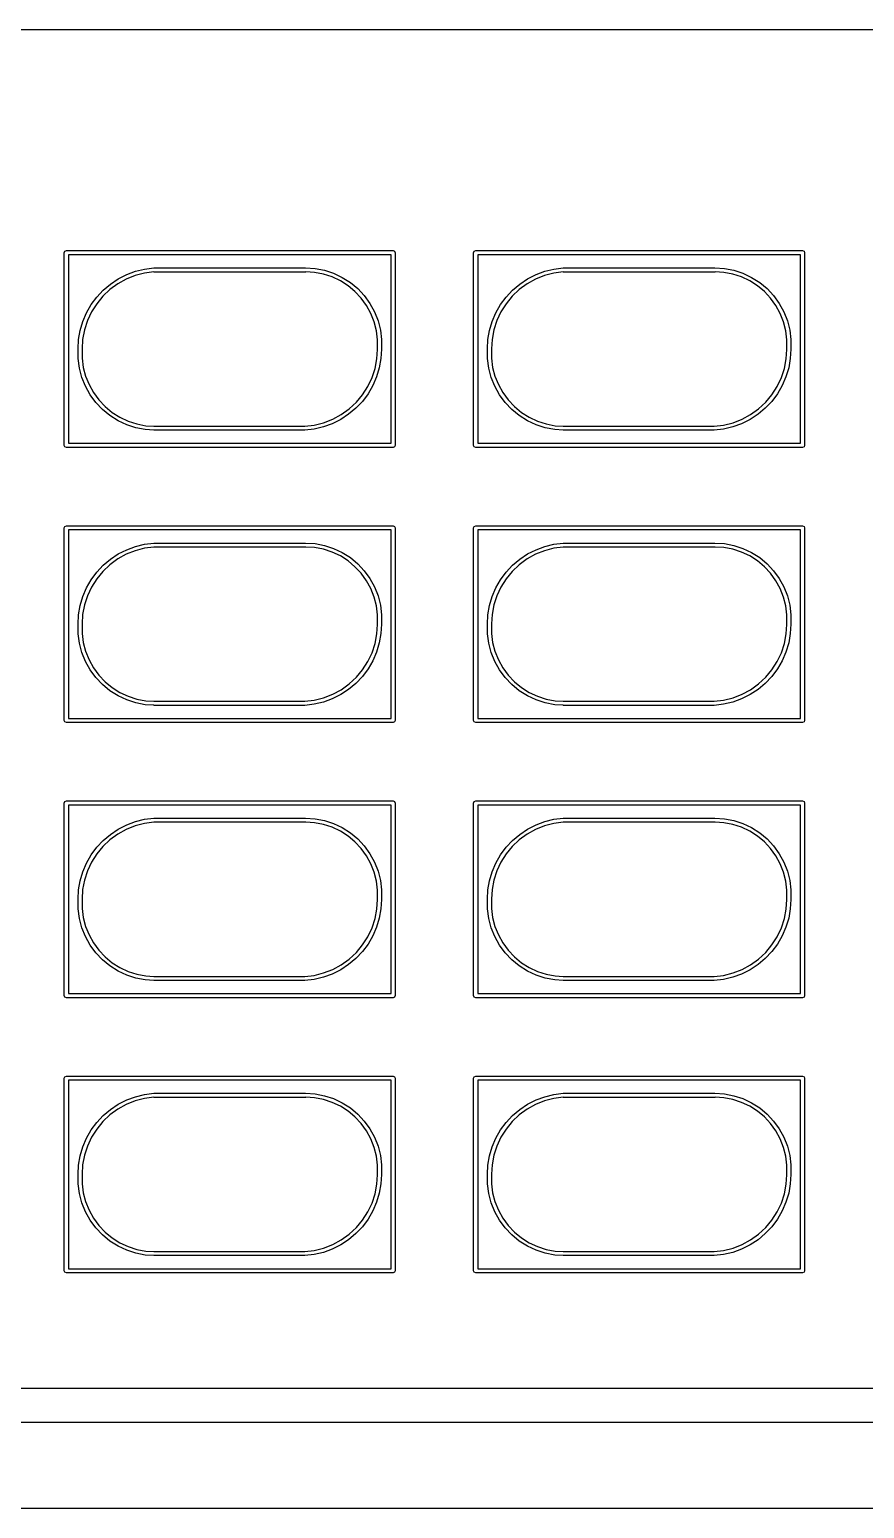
# Model space of a CAD drawing. Header units: millimetres. Extents: x 19 to 252, y 54 to 139.
# Drawn here: x 147.78 to 172.04, y 53.78 to 96.78 of the extents above; entities that cross this region are included whole.
import ezdxf

# ---------------------------------------------------------------- set-up
doc = ezdxf.new("R2010")
doc.units = ezdxf.units.MM
doc.header["$LTSCALE"] = 25.4
doc.layers.add('BLACK', color=7, linetype='Continuous')

msp = doc.modelspace()

# ---------------------------------------------------------------- linework, layer by layer
for p, q in [((103.745, 96.781), (199.745, 96.781)), ((71.745, 57.281), (199.745, 57.281)), ((201.245, 56.281), (70.245, 56.281)), ((238.238, 53.781), (33.243, 53.781))]:
    msp.add_line(p, q)
at = {"layer": 'BLACK', "linetype": 'Continuous'}
for p, q in [((148.784, 90.292), (148.802, 90.335)), ((148.802, 90.335), (148.844, 90.353)), ((148.844, 90.353), (158.345, 90.353)), ((158.345, 90.353), (158.388, 90.335)), ((158.388, 90.335), (158.405, 90.292)), ((160.684, 90.292), (160.702, 90.335)), ((160.702, 90.335), (160.744, 90.353)), ((160.744, 90.353), (170.245, 90.353)), ((170.245, 90.353), (170.288, 90.335)), ((170.288, 90.335), (170.305, 90.292)), ((148.784, 84.692), (148.784, 90.292)), ((148.904, 90.233), (148.904, 84.752)), ((158.285, 90.233), (148.904, 90.233)), ((158.285, 84.752), (158.285, 90.233)), ((158.405, 90.292), (158.405, 84.692)), ((160.684, 84.692), (160.684, 90.292)), ((160.804, 90.233), (160.804, 84.752)), ((170.185, 90.233), (160.804, 90.233)), ((170.185, 84.752), (170.185, 90.233)), ((170.305, 90.292), (170.305, 84.692)), ((150.127, 89.381), (150.354, 89.533)), ((150.585, 89.524), (150.339, 89.388)), ((150.354, 89.533), (150.598, 89.657)), ((150.847, 89.629), (150.585, 89.524)), ((150.598, 89.657), (150.854, 89.753)), ((151.119, 89.7), (150.847, 89.629)), ((150.854, 89.753), (151.12, 89.818)), ((151.388, 89.735), (151.119, 89.7)), ((151.12, 89.818), (151.391, 89.852)), ((151.395, 89.732), (151.388, 89.735)), ((151.391, 89.852), (151.391, 89.852)), ((151.391, 89.852), (151.393, 89.851)), ((151.393, 89.851), (151.395, 89.852)), ((151.395, 89.852), (155.795, 89.852)), ((155.795, 89.732), (151.395, 89.732)), ((155.795, 89.852), (156.073, 89.834)), ((155.804, 89.736), (155.795, 89.732)), ((156.059, 89.72), (155.804, 89.736)), ((156.318, 89.67), (156.059, 89.72)), ((156.073, 89.834), (156.347, 89.782)), ((156.57, 89.588), (156.318, 89.67)), ((156.347, 89.782), (156.613, 89.696)), ((156.809, 89.475), (156.57, 89.588)), ((156.613, 89.696), (156.865, 89.577)), ((157.032, 89.333), (156.809, 89.475)), ((156.865, 89.577), (157.1, 89.427)), ((162.027, 89.381), (162.254, 89.533)), ((162.485, 89.524), (162.239, 89.388)), ((162.254, 89.533), (162.498, 89.657)), ((162.747, 89.629), (162.485, 89.524)), ((162.498, 89.657), (162.754, 89.753)), ((163.019, 89.7), (162.747, 89.629)), ((162.754, 89.753), (163.02, 89.818)), ((163.288, 89.735), (163.019, 89.7)), ((163.02, 89.818), (163.291, 89.852)), ((163.295, 89.732), (163.288, 89.735)), ((163.291, 89.852), (163.291, 89.852)), ((163.291, 89.852), (163.293, 89.851)), ((163.293, 89.851), (163.295, 89.852)), ((163.295, 89.852), (167.695, 89.852)), ((167.695, 89.732), (163.295, 89.732)), ((167.695, 89.852), (167.973, 89.834)), ((167.704, 89.736), (167.695, 89.732)), ((167.959, 89.72), (167.704, 89.736)), ((168.218, 89.67), (167.959, 89.72)), ((167.973, 89.834), (168.247, 89.782)), ((168.47, 89.588), (168.218, 89.67)), ((168.247, 89.782), (168.513, 89.696)), ((168.709, 89.475), (168.47, 89.588)), ((168.513, 89.696), (168.765, 89.577)), ((168.932, 89.333), (168.709, 89.475)), ((168.765, 89.577), (169, 89.427)), ((149.906, 89.028), (149.727, 88.811)), ((149.732, 89.005), (149.918, 89.205)), ((150.111, 89.222), (149.906, 89.028)), ((149.918, 89.205), (150.127, 89.381)), ((150.339, 89.388), (150.111, 89.222)), ((157.235, 89.164), (157.032, 89.333)), ((157.1, 89.427), (157.315, 89.249)), ((157.416, 88.971), (157.235, 89.164)), ((157.315, 89.249), (157.505, 89.045)), ((157.505, 89.045), (157.669, 88.819)), ((161.806, 89.028), (161.627, 88.811)), ((161.632, 89.005), (161.818, 89.205)), ((162.011, 89.222), (161.806, 89.028)), ((161.818, 89.205), (162.027, 89.381)), ((162.239, 89.388), (162.011, 89.222)), ((169.135, 89.164), (168.932, 89.333)), ((169, 89.427), (169.215, 89.249)), ((169.316, 88.971), (169.135, 89.164)), ((169.215, 89.249), (169.405, 89.045)), ((169.405, 89.045), (169.569, 88.819)), ((149.433, 88.548), (149.569, 88.785)), ((149.569, 88.785), (149.732, 89.005)), ((149.727, 88.811), (149.577, 88.573)), ((157.571, 88.757), (157.416, 88.971)), ((157.697, 88.525), (157.571, 88.757)), ((157.669, 88.819), (157.802, 88.574)), ((161.333, 88.548), (161.469, 88.785)), ((161.469, 88.785), (161.632, 89.005)), ((161.627, 88.811), (161.477, 88.573)), ((169.471, 88.757), (169.316, 88.971)), ((169.597, 88.525), (169.471, 88.757)), ((169.569, 88.819), (169.702, 88.574)), ((149.248, 88.034), (149.325, 88.296)), ((149.325, 88.296), (149.433, 88.548)), ((149.457, 88.318), (149.37, 88.05)), ((149.577, 88.573), (149.457, 88.318)), ((157.794, 88.279), (157.697, 88.525)), ((157.859, 88.022), (157.794, 88.279)), ((157.802, 88.574), (157.904, 88.314)), ((157.904, 88.314), (157.973, 88.044)), ((161.148, 88.034), (161.225, 88.296)), ((161.225, 88.296), (161.333, 88.548)), ((161.357, 88.318), (161.27, 88.05)), ((161.477, 88.573), (161.357, 88.318)), ((169.694, 88.279), (169.597, 88.525)), ((169.759, 88.022), (169.694, 88.279)), ((169.702, 88.574), (169.804, 88.314)), ((169.804, 88.314), (169.873, 88.044)), ((149.185, 87.496), (149.2, 87.765)), ((149.2, 87.765), (149.248, 88.034)), ((149.318, 87.773), (149.301, 87.501)), ((149.37, 88.05), (149.318, 87.773)), ((157.891, 87.76), (157.859, 88.022)), ((157.89, 87.505), (157.891, 87.76)), ((157.973, 88.044), (158.007, 87.767)), ((158.007, 87.767), (158.005, 87.492)), ((161.085, 87.496), (161.1, 87.765)), ((161.1, 87.765), (161.148, 88.034)), ((161.218, 87.773), (161.201, 87.501)), ((161.27, 88.05), (161.218, 87.773)), ((169.791, 87.76), (169.759, 88.022)), ((169.79, 87.505), (169.791, 87.76)), ((169.873, 88.044), (169.907, 87.767)), ((169.907, 87.767), (169.905, 87.492)), ((149.184, 87.492), (149.185, 87.494)), ((149.185, 87.492), (149.184, 87.492)), ((149.185, 87.495), (149.185, 87.496)), ((149.185, 87.494), (149.185, 87.495)), ((149.185, 87.495), (149.185, 87.495)), ((149.186, 87.215), (149.185, 87.492)), ((149.304, 87.489), (149.3, 87.48)), ((149.3, 87.48), (149.302, 87.223)), ((149.301, 87.501), (149.304, 87.492)), ((149.304, 87.492), (149.304, 87.49)), ((149.304, 87.49), (149.304, 87.489)), ((157.872, 87.209), (157.889, 87.483)), ((157.885, 87.492), (157.886, 87.494)), ((157.889, 87.483), (157.885, 87.492)), ((157.886, 87.496), (157.89, 87.505)), ((157.886, 87.494), (157.886, 87.496)), ((158.005, 87.488), (157.989, 87.217)), ((158.005, 87.492), (158.005, 87.492)), ((158.005, 87.492), (158.005, 87.491)), ((158.005, 87.491), (158.005, 87.488)), ((158.005, 87.488), (158.005, 87.488)), ((158.005, 87.488), (158.005, 87.488)), ((161.084, 87.492), (161.085, 87.494)), ((161.085, 87.492), (161.084, 87.492)), ((161.085, 87.495), (161.085, 87.496)), ((161.085, 87.494), (161.085, 87.495)), ((161.085, 87.495), (161.085, 87.495)), ((161.086, 87.215), (161.085, 87.492)), ((161.204, 87.489), (161.2, 87.48)), ((161.2, 87.48), (161.202, 87.223)), ((161.201, 87.501), (161.204, 87.492)), ((161.204, 87.492), (161.204, 87.49)), ((161.204, 87.49), (161.204, 87.489)), ((169.772, 87.209), (169.789, 87.483)), ((169.785, 87.492), (169.786, 87.494)), ((169.789, 87.483), (169.785, 87.492)), ((169.786, 87.496), (169.79, 87.505)), ((169.786, 87.494), (169.786, 87.496)), ((169.905, 87.488), (169.889, 87.217)), ((169.905, 87.492), (169.905, 87.492)), ((169.905, 87.492), (169.905, 87.491)), ((169.905, 87.491), (169.905, 87.488)), ((169.905, 87.488), (169.905, 87.488)), ((169.905, 87.488), (169.905, 87.488)), ((149.223, 86.938), (149.186, 87.215)), ((149.294, 86.667), (149.223, 86.938)), ((149.302, 87.223), (149.337, 86.96)), ((149.337, 86.96), (149.404, 86.704)), ((157.731, 86.661), (157.819, 86.93)), ((157.819, 86.93), (157.872, 87.209)), ((157.942, 86.946), (157.863, 86.682)), ((157.989, 87.217), (157.942, 86.946)), ((161.123, 86.938), (161.086, 87.215)), ((161.194, 86.667), (161.123, 86.938)), ((161.202, 87.223), (161.237, 86.96)), ((161.237, 86.96), (161.304, 86.704)), ((169.631, 86.661), (169.719, 86.93)), ((169.719, 86.93), (169.772, 87.209)), ((169.842, 86.946), (169.763, 86.682)), ((169.889, 87.217), (169.842, 86.946)), ((149.399, 86.408), (149.294, 86.667)), ((149.404, 86.704), (149.503, 86.457)), ((149.503, 86.457), (149.632, 86.225)), ((157.609, 86.404), (157.731, 86.661)), ((157.753, 86.43), (157.615, 86.191)), ((157.863, 86.682), (157.753, 86.43)), ((161.299, 86.408), (161.194, 86.667)), ((161.304, 86.704), (161.403, 86.457)), ((161.403, 86.457), (161.532, 86.225)), ((169.509, 86.404), (169.631, 86.661)), ((169.653, 86.43), (169.515, 86.191)), ((169.763, 86.682), (169.653, 86.43)), ((149.535, 86.163), (149.399, 86.408)), ((149.7, 85.937), (149.535, 86.163)), ((149.632, 86.225), (149.789, 86.011)), ((149.789, 86.011), (149.972, 85.818)), ((157.275, 85.947), (157.457, 86.165)), ((157.615, 86.191), (157.451, 85.971)), ((157.457, 86.165), (157.609, 86.404)), ((161.435, 86.163), (161.299, 86.408)), ((161.6, 85.937), (161.435, 86.163)), ((161.532, 86.225), (161.689, 86.011)), ((161.689, 86.011), (161.872, 85.818)), ((169.175, 85.947), (169.357, 86.165)), ((169.515, 86.191), (169.351, 85.971)), ((169.357, 86.165), (169.509, 86.404)), ((149.893, 85.734), (149.7, 85.937)), ((150.109, 85.556), (149.893, 85.734)), ((149.972, 85.818), (150.177, 85.65)), ((150.177, 85.65), (150.401, 85.508)), ((156.588, 85.453), (156.837, 85.588)), ((157.051, 85.594), (156.82, 85.443)), ((156.837, 85.588), (157.068, 85.754)), ((157.262, 85.771), (157.051, 85.594)), ((157.068, 85.754), (157.275, 85.947)), ((157.451, 85.971), (157.262, 85.771)), ((161.793, 85.734), (161.6, 85.937)), ((162.009, 85.556), (161.793, 85.734)), ((161.872, 85.818), (162.077, 85.65)), ((162.077, 85.65), (162.301, 85.508)), ((168.488, 85.453), (168.737, 85.588)), ((168.951, 85.594), (168.72, 85.443)), ((168.737, 85.588), (168.968, 85.754)), ((169.162, 85.771), (168.951, 85.594)), ((168.968, 85.754), (169.175, 85.947)), ((169.351, 85.971), (169.162, 85.771)), ((150.346, 85.407), (150.109, 85.556)), ((150.599, 85.288), (150.346, 85.407)), ((150.401, 85.508), (150.642, 85.396)), ((150.865, 85.202), (150.599, 85.288)), ((150.642, 85.396), (150.894, 85.314)), ((151.14, 85.149), (150.865, 85.202)), ((150.894, 85.314), (151.155, 85.264)), ((151.391, 85.134), (151.14, 85.149)), ((151.155, 85.264), (151.389, 85.25)), ((151.389, 85.25), (151.395, 85.252)), ((151.395, 85.252), (155.77, 85.252)), ((155.77, 85.252), (155.778, 85.249)), ((156.047, 85.163), (155.774, 85.132)), ((155.778, 85.249), (156.049, 85.281)), ((156.315, 85.226), (156.047, 85.163)), ((156.049, 85.281), (156.324, 85.35)), ((156.574, 85.32), (156.315, 85.226)), ((156.324, 85.35), (156.588, 85.453)), ((156.82, 85.443), (156.574, 85.32)), ((162.246, 85.407), (162.009, 85.556)), ((162.499, 85.288), (162.246, 85.407)), ((162.301, 85.508), (162.542, 85.396)), ((162.765, 85.202), (162.499, 85.288)), ((162.542, 85.396), (162.794, 85.314)), ((163.04, 85.149), (162.765, 85.202)), ((162.794, 85.314), (163.055, 85.264)), ((163.291, 85.134), (163.04, 85.149)), ((163.055, 85.264), (163.289, 85.25)), ((163.289, 85.25), (163.295, 85.252)), ((163.295, 85.252), (167.67, 85.252)), ((167.67, 85.252), (167.678, 85.249)), ((167.947, 85.163), (167.674, 85.132)), ((167.678, 85.249), (167.949, 85.281)), ((168.215, 85.226), (167.947, 85.163)), ((167.949, 85.281), (168.224, 85.35)), ((168.474, 85.32), (168.215, 85.226)), ((168.224, 85.35), (168.488, 85.453)), ((168.72, 85.443), (168.474, 85.32)), ((148.904, 84.752), (158.285, 84.752)), ((151.395, 85.132), (151.391, 85.134)), ((155.77, 85.132), (151.395, 85.132)), ((155.772, 85.133), (155.77, 85.132)), ((155.774, 85.132), (155.772, 85.133)), ((155.774, 85.132), (155.774, 85.132)), ((160.804, 84.752), (170.185, 84.752)), ((163.295, 85.132), (163.291, 85.134)), ((167.67, 85.132), (163.295, 85.132)), ((167.672, 85.133), (167.67, 85.132)), ((167.674, 85.132), (167.672, 85.133)), ((167.674, 85.132), (167.674, 85.132)), ((148.802, 84.649), (148.784, 84.692)), ((148.844, 84.631), (148.802, 84.649)), ((158.345, 84.631), (148.844, 84.631)), ((158.388, 84.649), (158.345, 84.631)), ((158.405, 84.692), (158.388, 84.649)), ((160.702, 84.649), (160.684, 84.692)), ((160.744, 84.631), (160.702, 84.649)), ((170.245, 84.631), (160.744, 84.631)), ((170.288, 84.649), (170.245, 84.631)), ((170.305, 84.692), (170.288, 84.649)), ((148.784, 82.292), (148.802, 82.335)), ((148.784, 76.692), (148.784, 82.292)), ((148.802, 82.335), (148.844, 82.353)), ((148.844, 82.353), (158.345, 82.353)), ((148.904, 82.233), (148.904, 76.752)), ((158.285, 82.233), (148.904, 82.233)), ((158.285, 76.752), (158.285, 82.233)), ((158.345, 82.353), (158.388, 82.335)), ((158.388, 82.335), (158.405, 82.292)), ((158.405, 82.292), (158.405, 76.692)), ((160.684, 82.292), (160.702, 82.335)), ((160.684, 76.692), (160.684, 82.292)), ((160.702, 82.335), (160.744, 82.353)), ((160.744, 82.353), (170.245, 82.353)), ((160.804, 82.233), (160.804, 76.752)), ((170.185, 82.233), (160.804, 82.233)), ((170.185, 76.752), (170.185, 82.233)), ((170.245, 82.353), (170.288, 82.335)), ((170.288, 82.335), (170.305, 82.292)), ((170.305, 82.292), (170.305, 76.692)), ((150.598, 81.657), (150.854, 81.753)), ((151.119, 81.7), (150.847, 81.629)), ((150.854, 81.753), (151.12, 81.818)), ((151.388, 81.735), (151.119, 81.7)), ((151.12, 81.818), (151.391, 81.852)), ((151.395, 81.732), (151.388, 81.735)), ((151.391, 81.852), (151.391, 81.852)), ((151.391, 81.852), (151.393, 81.851)), ((151.393, 81.851), (151.395, 81.852)), ((151.395, 81.852), (155.795, 81.852)), ((155.795, 81.732), (151.395, 81.732)), ((155.795, 81.852), (156.073, 81.834)), ((155.804, 81.736), (155.795, 81.732)), ((156.059, 81.72), (155.804, 81.736)), ((156.318, 81.67), (156.059, 81.72)), ((156.073, 81.834), (156.347, 81.782)), ((156.347, 81.782), (156.613, 81.696)), ((162.498, 81.657), (162.754, 81.753)), ((163.019, 81.7), (162.747, 81.629)), ((162.754, 81.753), (163.02, 81.818)), ((163.288, 81.735), (163.019, 81.7)), ((163.02, 81.818), (163.291, 81.852)), ((163.295, 81.732), (163.288, 81.735)), ((163.291, 81.852), (163.291, 81.852)), ((163.291, 81.852), (163.293, 81.851)), ((163.293, 81.851), (163.295, 81.852)), ((163.295, 81.852), (167.695, 81.852)), ((167.695, 81.732), (163.295, 81.732)), ((167.695, 81.852), (167.973, 81.834)), ((167.704, 81.736), (167.695, 81.732)), ((167.959, 81.72), (167.704, 81.736)), ((168.218, 81.67), (167.959, 81.72)), ((167.973, 81.834), (168.247, 81.782)), ((168.247, 81.782), (168.513, 81.696)), ((149.918, 81.205), (150.127, 81.381)), ((150.339, 81.388), (150.111, 81.222)), ((150.127, 81.381), (150.354, 81.533)), ((150.585, 81.524), (150.339, 81.388)), ((150.354, 81.533), (150.598, 81.657)), ((150.847, 81.629), (150.585, 81.524)), ((156.57, 81.588), (156.318, 81.67)), ((156.809, 81.475), (156.57, 81.588)), ((156.613, 81.696), (156.865, 81.577)), ((157.032, 81.333), (156.809, 81.475)), ((156.865, 81.577), (157.1, 81.427)), ((157.235, 81.164), (157.032, 81.333)), ((157.1, 81.427), (157.315, 81.249)), ((161.818, 81.205), (162.027, 81.381)), ((162.239, 81.388), (162.011, 81.222)), ((162.027, 81.381), (162.254, 81.533)), ((162.485, 81.524), (162.239, 81.388)), ((162.254, 81.533), (162.498, 81.657)), ((162.747, 81.629), (162.485, 81.524)), ((168.47, 81.588), (168.218, 81.67)), ((168.709, 81.475), (168.47, 81.588)), ((168.513, 81.696), (168.765, 81.577)), ((168.932, 81.333), (168.709, 81.475)), ((168.765, 81.577), (169, 81.427)), ((169.135, 81.164), (168.932, 81.333)), ((169, 81.427), (169.215, 81.249)), ((149.569, 80.785), (149.732, 81.005)), ((149.906, 81.028), (149.727, 80.811)), ((149.732, 81.005), (149.918, 81.205)), ((150.111, 81.222), (149.906, 81.028)), ((157.416, 80.971), (157.235, 81.164)), ((157.315, 81.249), (157.505, 81.045)), ((157.571, 80.757), (157.416, 80.971)), ((157.505, 81.045), (157.669, 80.819)), ((161.469, 80.785), (161.632, 81.005)), ((161.806, 81.028), (161.627, 80.811)), ((161.632, 81.005), (161.818, 81.205)), ((162.011, 81.222), (161.806, 81.028)), ((169.316, 80.971), (169.135, 81.164)), ((169.215, 81.249), (169.405, 81.045)), ((169.471, 80.757), (169.316, 80.971)), ((169.405, 81.045), (169.569, 80.819)), ((149.325, 80.296), (149.433, 80.548)), ((149.433, 80.548), (149.569, 80.785)), ((149.577, 80.573), (149.457, 80.318)), ((149.727, 80.811), (149.577, 80.573)), ((157.697, 80.525), (157.571, 80.757)), ((157.669, 80.819), (157.802, 80.574)), ((157.794, 80.279), (157.697, 80.525)), ((157.802, 80.574), (157.904, 80.314)), ((161.225, 80.296), (161.333, 80.548)), ((161.333, 80.548), (161.469, 80.785)), ((161.477, 80.573), (161.357, 80.318)), ((161.627, 80.811), (161.477, 80.573)), ((169.597, 80.525), (169.471, 80.757)), ((169.569, 80.819), (169.702, 80.574)), ((169.694, 80.279), (169.597, 80.525)), ((169.702, 80.574), (169.804, 80.314)), ((149.2, 79.765), (149.248, 80.034)), ((149.248, 80.034), (149.325, 80.296)), ((149.37, 80.05), (149.318, 79.773)), ((149.457, 80.318), (149.37, 80.05)), ((157.859, 80.022), (157.794, 80.279)), ((157.891, 79.76), (157.859, 80.022)), ((157.904, 80.314), (157.973, 80.044)), ((157.973, 80.044), (158.007, 79.767)), ((161.1, 79.765), (161.148, 80.034)), ((161.148, 80.034), (161.225, 80.296)), ((161.27, 80.05), (161.218, 79.773)), ((161.357, 80.318), (161.27, 80.05)), ((169.759, 80.022), (169.694, 80.279)), ((169.791, 79.76), (169.759, 80.022)), ((169.804, 80.314), (169.873, 80.044)), ((169.873, 80.044), (169.907, 79.767)), ((149.185, 79.496), (149.2, 79.765)), ((149.318, 79.773), (149.301, 79.501)), ((157.89, 79.505), (157.891, 79.76)), ((158.007, 79.767), (158.005, 79.492)), ((161.085, 79.496), (161.1, 79.765)), ((161.218, 79.773), (161.201, 79.501)), ((169.79, 79.505), (169.791, 79.76)), ((169.907, 79.767), (169.905, 79.492)), ((149.184, 79.492), (149.185, 79.494)), ((149.185, 79.492), (149.184, 79.492)), ((149.185, 79.495), (149.185, 79.496)), ((149.185, 79.494), (149.185, 79.495)), ((149.185, 79.495), (149.185, 79.495)), ((149.186, 79.215), (149.185, 79.492)), ((149.223, 78.938), (149.186, 79.215)), ((149.304, 79.489), (149.3, 79.48)), ((149.3, 79.48), (149.302, 79.223)), ((149.301, 79.501), (149.304, 79.492)), ((149.302, 79.223), (149.337, 78.96)), ((149.304, 79.492), (149.304, 79.49)), ((149.304, 79.49), (149.304, 79.489)), ((157.819, 78.93), (157.872, 79.209)), ((157.872, 79.209), (157.889, 79.483)), ((157.885, 79.492), (157.886, 79.494)), ((157.889, 79.483), (157.885, 79.492)), ((157.886, 79.496), (157.89, 79.505)), ((157.886, 79.494), (157.886, 79.496)), ((157.989, 79.217), (157.942, 78.946)), ((158.005, 79.488), (157.989, 79.217)), ((158.005, 79.492), (158.005, 79.492)), ((158.005, 79.492), (158.005, 79.491)), ((158.005, 79.491), (158.005, 79.488)), ((158.005, 79.488), (158.005, 79.488)), ((158.005, 79.488), (158.005, 79.488)), ((161.084, 79.492), (161.085, 79.494)), ((161.085, 79.492), (161.084, 79.492)), ((161.085, 79.495), (161.085, 79.496)), ((161.085, 79.494), (161.085, 79.495)), ((161.085, 79.495), (161.085, 79.495)), ((161.086, 79.215), (161.085, 79.492)), ((161.123, 78.938), (161.086, 79.215)), ((161.204, 79.489), (161.2, 79.48)), ((161.2, 79.48), (161.202, 79.223)), ((161.201, 79.501), (161.204, 79.492)), ((161.202, 79.223), (161.237, 78.96)), ((161.204, 79.492), (161.204, 79.49)), ((161.204, 79.49), (161.204, 79.489)), ((169.719, 78.93), (169.772, 79.209)), ((169.772, 79.209), (169.789, 79.483)), ((169.785, 79.492), (169.786, 79.494)), ((169.789, 79.483), (169.785, 79.492)), ((169.786, 79.496), (169.79, 79.505)), ((169.786, 79.494), (169.786, 79.496)), ((169.889, 79.217), (169.842, 78.946)), ((169.905, 79.488), (169.889, 79.217)), ((169.905, 79.492), (169.905, 79.492)), ((169.905, 79.492), (169.905, 79.491)), ((169.905, 79.491), (169.905, 79.488)), ((169.905, 79.488), (169.905, 79.488)), ((169.905, 79.488), (169.905, 79.488)), ((149.294, 78.667), (149.223, 78.938)), ((149.337, 78.96), (149.404, 78.704)), ((149.404, 78.704), (149.503, 78.457)), ((157.731, 78.661), (157.819, 78.93)), ((157.942, 78.946), (157.863, 78.682)), ((161.194, 78.667), (161.123, 78.938)), ((161.237, 78.96), (161.304, 78.704)), ((161.304, 78.704), (161.403, 78.457)), ((169.631, 78.661), (169.719, 78.93)), ((169.842, 78.946), (169.763, 78.682)), ((149.399, 78.408), (149.294, 78.667)), ((149.535, 78.163), (149.399, 78.408)), ((149.503, 78.457), (149.632, 78.225)), ((157.457, 78.165), (157.609, 78.404)), ((157.609, 78.404), (157.731, 78.661)), ((157.753, 78.43), (157.615, 78.191)), ((157.863, 78.682), (157.753, 78.43)), ((161.299, 78.408), (161.194, 78.667)), ((161.435, 78.163), (161.299, 78.408)), ((161.403, 78.457), (161.532, 78.225)), ((169.357, 78.165), (169.509, 78.404)), ((169.509, 78.404), (169.631, 78.661)), ((169.653, 78.43), (169.515, 78.191)), ((169.763, 78.682), (169.653, 78.43)), ((149.7, 77.937), (149.535, 78.163)), ((149.632, 78.225), (149.789, 78.011)), ((149.893, 77.734), (149.7, 77.937)), ((149.789, 78.011), (149.972, 77.818)), ((157.068, 77.754), (157.275, 77.947)), ((157.451, 77.971), (157.262, 77.771)), ((157.275, 77.947), (157.457, 78.165)), ((157.615, 78.191), (157.451, 77.971)), ((161.6, 77.937), (161.435, 78.163)), ((161.532, 78.225), (161.689, 78.011)), ((161.793, 77.734), (161.6, 77.937)), ((161.689, 78.011), (161.872, 77.818)), ((168.968, 77.754), (169.175, 77.947)), ((169.351, 77.971), (169.162, 77.771)), ((169.175, 77.947), (169.357, 78.165)), ((169.515, 78.191), (169.351, 77.971)), ((150.109, 77.556), (149.893, 77.734)), ((149.972, 77.818), (150.177, 77.65)), ((150.346, 77.407), (150.109, 77.556)), ((150.177, 77.65), (150.401, 77.508)), ((150.599, 77.288), (150.346, 77.407)), ((150.401, 77.508), (150.642, 77.396)), ((156.324, 77.35), (156.588, 77.453)), ((156.82, 77.443), (156.574, 77.32)), ((156.588, 77.453), (156.837, 77.588)), ((157.051, 77.594), (156.82, 77.443)), ((156.837, 77.588), (157.068, 77.754)), ((157.262, 77.771), (157.051, 77.594)), ((162.009, 77.556), (161.793, 77.734)), ((161.872, 77.818), (162.077, 77.65)), ((162.246, 77.407), (162.009, 77.556)), ((162.077, 77.65), (162.301, 77.508)), ((162.499, 77.288), (162.246, 77.407)), ((162.301, 77.508), (162.542, 77.396)), ((168.224, 77.35), (168.488, 77.453)), ((168.72, 77.443), (168.474, 77.32)), ((168.488, 77.453), (168.737, 77.588)), ((168.951, 77.594), (168.72, 77.443)), ((168.737, 77.588), (168.968, 77.754)), ((169.162, 77.771), (168.951, 77.594)), ((150.865, 77.202), (150.599, 77.288)), ((150.642, 77.396), (150.894, 77.314)), ((151.14, 77.149), (150.865, 77.202)), ((150.894, 77.314), (151.155, 77.264)), ((151.391, 77.134), (151.14, 77.149)), ((151.155, 77.264), (151.389, 77.25)), ((151.389, 77.25), (151.395, 77.252)), ((151.395, 77.132), (151.391, 77.134)), ((151.395, 77.252), (155.77, 77.252)), ((155.77, 77.132), (151.395, 77.132)), ((155.77, 77.252), (155.778, 77.249)), ((155.772, 77.133), (155.77, 77.132)), ((155.774, 77.132), (155.772, 77.133)), ((156.047, 77.163), (155.774, 77.132)), ((155.774, 77.132), (155.774, 77.132)), ((155.778, 77.249), (156.049, 77.281)), ((156.315, 77.226), (156.047, 77.163)), ((156.049, 77.281), (156.324, 77.35)), ((156.574, 77.32), (156.315, 77.226)), ((162.765, 77.202), (162.499, 77.288)), ((162.542, 77.396), (162.794, 77.314)), ((163.04, 77.149), (162.765, 77.202)), ((162.794, 77.314), (163.055, 77.264)), ((163.291, 77.134), (163.04, 77.149)), ((163.055, 77.264), (163.289, 77.25)), ((163.289, 77.25), (163.295, 77.252)), ((163.295, 77.132), (163.291, 77.134)), ((163.295, 77.252), (167.67, 77.252)), ((167.67, 77.132), (163.295, 77.132)), ((167.67, 77.252), (167.678, 77.249)), ((167.672, 77.133), (167.67, 77.132)), ((167.674, 77.132), (167.672, 77.133)), ((167.947, 77.163), (167.674, 77.132)), ((167.674, 77.132), (167.674, 77.132)), ((167.678, 77.249), (167.949, 77.281)), ((168.215, 77.226), (167.947, 77.163)), ((167.949, 77.281), (168.224, 77.35)), ((168.474, 77.32), (168.215, 77.226)), ((148.802, 76.649), (148.784, 76.692)), ((148.844, 76.632), (148.802, 76.649)), ((158.345, 76.632), (148.844, 76.632)), ((148.904, 76.752), (158.285, 76.752)), ((158.388, 76.649), (158.345, 76.632)), ((158.405, 76.692), (158.388, 76.649)), ((160.702, 76.649), (160.684, 76.692)), ((160.744, 76.632), (160.702, 76.649)), ((170.245, 76.632), (160.744, 76.632)), ((160.804, 76.752), (170.185, 76.752)), ((170.288, 76.649), (170.245, 76.632)), ((170.305, 76.692), (170.288, 76.649)), ((148.784, 74.292), (148.802, 74.335)), ((148.784, 68.692), (148.784, 74.292)), ((148.802, 74.335), (148.844, 74.353)), ((148.844, 74.353), (158.345, 74.353)), ((148.904, 74.233), (148.904, 68.752)), ((158.285, 74.233), (148.904, 74.233)), ((158.285, 68.752), (158.285, 74.233)), ((158.345, 74.353), (158.388, 74.335)), ((158.388, 74.335), (158.405, 74.292)), ((158.405, 74.292), (158.405, 68.692)), ((160.684, 74.292), (160.702, 74.335)), ((160.684, 68.692), (160.684, 74.292)), ((160.702, 74.335), (160.744, 74.353)), ((160.744, 74.353), (170.245, 74.353)), ((160.804, 74.233), (160.804, 68.752)), ((170.185, 74.233), (160.804, 74.233)), ((170.185, 68.752), (170.185, 74.233)), ((170.245, 74.353), (170.288, 74.335)), ((170.288, 74.335), (170.305, 74.292)), ((170.305, 74.292), (170.305, 68.692)), ((150.127, 73.381), (150.354, 73.533)), ((150.354, 73.533), (150.598, 73.657)), ((150.847, 73.629), (150.585, 73.524)), ((150.598, 73.657), (150.854, 73.753)), ((151.119, 73.7), (150.847, 73.629)), ((150.854, 73.753), (151.12, 73.818)), ((151.388, 73.735), (151.119, 73.7)), ((151.12, 73.818), (151.391, 73.852)), ((151.395, 73.732), (151.388, 73.735)), ((151.391, 73.852), (151.391, 73.852)), ((151.391, 73.852), (151.393, 73.851)), ((151.393, 73.851), (151.395, 73.852)), ((151.395, 73.852), (155.795, 73.852)), ((155.795, 73.732), (151.395, 73.732)), ((155.795, 73.852), (156.073, 73.834)), ((155.804, 73.736), (155.795, 73.732)), ((156.059, 73.72), (155.804, 73.736)), ((156.318, 73.67), (156.059, 73.72)), ((156.073, 73.834), (156.347, 73.782)), ((156.57, 73.588), (156.318, 73.67)), ((156.347, 73.782), (156.613, 73.696)), ((156.809, 73.475), (156.57, 73.588)), ((156.613, 73.696), (156.865, 73.577)), ((156.865, 73.577), (157.1, 73.427)), ((162.027, 73.381), (162.254, 73.533)), ((162.254, 73.533), (162.498, 73.657)), ((162.747, 73.629), (162.485, 73.524)), ((162.498, 73.657), (162.754, 73.753)), ((163.019, 73.7), (162.747, 73.629)), ((162.754, 73.753), (163.02, 73.818)), ((163.288, 73.735), (163.019, 73.7)), ((163.02, 73.818), (163.291, 73.852)), ((163.295, 73.732), (163.288, 73.735)), ((163.291, 73.852), (163.291, 73.852)), ((163.291, 73.852), (163.293, 73.851)), ((163.293, 73.851), (163.295, 73.852)), ((163.295, 73.852), (167.695, 73.852)), ((167.695, 73.732), (163.295, 73.732)), ((167.695, 73.852), (167.973, 73.834)), ((167.704, 73.736), (167.695, 73.732)), ((167.959, 73.72), (167.704, 73.736)), ((168.218, 73.67), (167.959, 73.72)), ((167.973, 73.834), (168.247, 73.782)), ((168.47, 73.588), (168.218, 73.67)), ((168.247, 73.782), (168.513, 73.696)), ((168.709, 73.475), (168.47, 73.588)), ((168.513, 73.696), (168.765, 73.577)), ((168.765, 73.577), (169, 73.427)), ((149.732, 73.005), (149.918, 73.205)), ((150.111, 73.222), (149.906, 73.028)), ((149.918, 73.205), (150.127, 73.381)), ((150.339, 73.388), (150.111, 73.222)), ((150.585, 73.524), (150.339, 73.388)), ((157.032, 73.333), (156.809, 73.475)), ((157.235, 73.164), (157.032, 73.333)), ((157.1, 73.427), (157.315, 73.249)), ((157.416, 72.971), (157.235, 73.164)), ((157.315, 73.249), (157.505, 73.045)), ((161.632, 73.005), (161.818, 73.205)), ((162.011, 73.222), (161.806, 73.028)), ((161.818, 73.205), (162.027, 73.381)), ((162.239, 73.388), (162.011, 73.222)), ((162.485, 73.524), (162.239, 73.388)), ((168.932, 73.333), (168.709, 73.475)), ((169.135, 73.164), (168.932, 73.333)), ((169, 73.427), (169.215, 73.249)), ((169.316, 72.971), (169.135, 73.164)), ((169.215, 73.249), (169.405, 73.045)), ((149.433, 72.548), (149.569, 72.785)), ((149.569, 72.785), (149.732, 73.005)), ((149.727, 72.811), (149.577, 72.573)), ((149.906, 73.028), (149.727, 72.811)), ((157.571, 72.757), (157.416, 72.971)), ((157.505, 73.045), (157.669, 72.819)), ((157.697, 72.525), (157.571, 72.757)), ((157.669, 72.819), (157.802, 72.574)), ((161.333, 72.548), (161.469, 72.785)), ((161.469, 72.785), (161.632, 73.005)), ((161.627, 72.811), (161.477, 72.573)), ((161.806, 73.028), (161.627, 72.811)), ((169.471, 72.757), (169.316, 72.971)), ((169.405, 73.045), (169.569, 72.819)), ((169.597, 72.525), (169.471, 72.757)), ((169.569, 72.819), (169.702, 72.574)), ((149.248, 72.034), (149.325, 72.296)), ((149.325, 72.296), (149.433, 72.548)), ((149.457, 72.318), (149.37, 72.05)), ((149.577, 72.573), (149.457, 72.318)), ((157.794, 72.279), (157.697, 72.525)), ((157.859, 72.022), (157.794, 72.279)), ((157.802, 72.574), (157.904, 72.314)), ((157.904, 72.314), (157.973, 72.044)), ((161.148, 72.034), (161.225, 72.296)), ((161.225, 72.296), (161.333, 72.548)), ((161.357, 72.318), (161.27, 72.05)), ((161.477, 72.573), (161.357, 72.318)), ((169.694, 72.279), (169.597, 72.525)), ((169.759, 72.022), (169.694, 72.279)), ((169.702, 72.574), (169.804, 72.314)), ((169.804, 72.314), (169.873, 72.044)), ((149.2, 71.765), (149.248, 72.034)), ((149.37, 72.05), (149.318, 71.773)), ((157.891, 71.76), (157.859, 72.022)), ((157.973, 72.044), (158.007, 71.767)), ((161.1, 71.765), (161.148, 72.034)), ((161.27, 72.05), (161.218, 71.773)), ((169.791, 71.76), (169.759, 72.022)), ((169.873, 72.044), (169.907, 71.767)), ((149.184, 71.492), (149.185, 71.494)), ((149.185, 71.492), (149.184, 71.492)), ((149.185, 71.496), (149.2, 71.765)), ((149.185, 71.495), (149.185, 71.496)), ((149.185, 71.494), (149.185, 71.495)), ((149.185, 71.495), (149.185, 71.495)), ((149.186, 71.215), (149.185, 71.492)), ((149.304, 71.489), (149.3, 71.48)), ((149.3, 71.48), (149.302, 71.223)), ((149.318, 71.773), (149.301, 71.501)), ((149.301, 71.501), (149.304, 71.492)), ((149.304, 71.492), (149.304, 71.49)), ((149.304, 71.49), (149.304, 71.489)), ((157.872, 71.209), (157.889, 71.483)), ((157.885, 71.492), (157.886, 71.494)), ((157.889, 71.483), (157.885, 71.492)), ((157.886, 71.496), (157.89, 71.505)), ((157.886, 71.494), (157.886, 71.496)), ((157.89, 71.505), (157.891, 71.76)), ((158.005, 71.488), (157.989, 71.217)), ((158.007, 71.767), (158.005, 71.492)), ((158.005, 71.492), (158.005, 71.492)), ((158.005, 71.492), (158.005, 71.491)), ((158.005, 71.491), (158.005, 71.488)), ((158.005, 71.488), (158.005, 71.488)), ((158.005, 71.488), (158.005, 71.488)), ((161.084, 71.492), (161.085, 71.494)), ((161.085, 71.492), (161.084, 71.492)), ((161.085, 71.496), (161.1, 71.765)), ((161.085, 71.495), (161.085, 71.496)), ((161.085, 71.494), (161.085, 71.495)), ((161.085, 71.495), (161.085, 71.495)), ((161.086, 71.215), (161.085, 71.492)), ((161.204, 71.489), (161.2, 71.48)), ((161.2, 71.48), (161.202, 71.223)), ((161.218, 71.773), (161.201, 71.501)), ((161.201, 71.501), (161.204, 71.492)), ((161.204, 71.492), (161.204, 71.49)), ((161.204, 71.49), (161.204, 71.489)), ((169.772, 71.209), (169.789, 71.483)), ((169.785, 71.492), (169.786, 71.494)), ((169.789, 71.483), (169.785, 71.492)), ((169.786, 71.496), (169.79, 71.505)), ((169.786, 71.494), (169.786, 71.496)), ((169.79, 71.505), (169.791, 71.76)), ((169.905, 71.488), (169.889, 71.217)), ((169.907, 71.767), (169.905, 71.492)), ((169.905, 71.492), (169.905, 71.492)), ((169.905, 71.492), (169.905, 71.491)), ((169.905, 71.491), (169.905, 71.488)), ((169.905, 71.488), (169.905, 71.488)), ((169.905, 71.488), (169.905, 71.488)), ((149.223, 70.938), (149.186, 71.215)), ((149.302, 71.223), (149.337, 70.96)), ((149.337, 70.96), (149.404, 70.704)), ((157.819, 70.93), (157.872, 71.209)), ((157.989, 71.217), (157.942, 70.946)), ((161.123, 70.938), (161.086, 71.215)), ((161.202, 71.223), (161.237, 70.96)), ((161.237, 70.96), (161.304, 70.704)), ((169.719, 70.93), (169.772, 71.209)), ((169.889, 71.217), (169.842, 70.946)), ((149.294, 70.667), (149.223, 70.938)), ((149.399, 70.408), (149.294, 70.667)), ((149.404, 70.704), (149.503, 70.457)), ((157.609, 70.404), (157.731, 70.661)), ((157.731, 70.661), (157.819, 70.93)), ((157.863, 70.682), (157.753, 70.43)), ((157.942, 70.946), (157.863, 70.682)), ((161.194, 70.667), (161.123, 70.938)), ((161.299, 70.408), (161.194, 70.667)), ((161.304, 70.704), (161.403, 70.457)), ((169.509, 70.404), (169.631, 70.661)), ((169.631, 70.661), (169.719, 70.93)), ((169.763, 70.682), (169.653, 70.43)), ((169.842, 70.946), (169.763, 70.682)), ((149.535, 70.163), (149.399, 70.408)), ((149.503, 70.457), (149.632, 70.225)), ((149.7, 69.937), (149.535, 70.163)), ((149.632, 70.225), (149.789, 70.011)), ((157.275, 69.947), (157.457, 70.165)), ((157.615, 70.191), (157.451, 69.971)), ((157.457, 70.165), (157.609, 70.404)), ((157.753, 70.43), (157.615, 70.191)), ((161.435, 70.163), (161.299, 70.408)), ((161.403, 70.457), (161.532, 70.225)), ((161.6, 69.937), (161.435, 70.163)), ((161.532, 70.225), (161.689, 70.011)), ((169.175, 69.947), (169.357, 70.165)), ((169.515, 70.191), (169.351, 69.971)), ((169.357, 70.165), (169.509, 70.404)), ((169.653, 70.43), (169.515, 70.191)), ((149.893, 69.734), (149.7, 69.937)), ((149.789, 70.011), (149.972, 69.818)), ((150.109, 69.556), (149.893, 69.734)), ((149.972, 69.818), (150.177, 69.65)), ((156.837, 69.588), (157.068, 69.754)), ((157.262, 69.771), (157.051, 69.594)), ((157.068, 69.754), (157.275, 69.947)), ((157.451, 69.971), (157.262, 69.771)), ((161.793, 69.734), (161.6, 69.937)), ((161.689, 70.011), (161.872, 69.818)), ((162.009, 69.556), (161.793, 69.734)), ((161.872, 69.818), (162.077, 69.65)), ((168.737, 69.588), (168.968, 69.754)), ((169.162, 69.771), (168.951, 69.594)), ((168.968, 69.754), (169.175, 69.947)), ((169.351, 69.971), (169.162, 69.771)), ((150.346, 69.407), (150.109, 69.556)), ((150.177, 69.65), (150.401, 69.508)), ((150.599, 69.288), (150.346, 69.407)), ((150.401, 69.508), (150.642, 69.396)), ((150.865, 69.202), (150.599, 69.288)), ((150.642, 69.396), (150.894, 69.314)), ((150.894, 69.314), (151.155, 69.264)), ((151.155, 69.264), (151.389, 69.25)), ((151.389, 69.25), (151.395, 69.252)), ((151.395, 69.252), (155.77, 69.252)), ((155.77, 69.252), (155.778, 69.249)), ((155.778, 69.249), (156.049, 69.281)), ((156.049, 69.281), (156.324, 69.35)), ((156.574, 69.32), (156.315, 69.226)), ((156.324, 69.35), (156.588, 69.453)), ((156.82, 69.443), (156.574, 69.32)), ((156.588, 69.453), (156.837, 69.588)), ((157.051, 69.594), (156.82, 69.443)), ((162.246, 69.407), (162.009, 69.556)), ((162.077, 69.65), (162.301, 69.508)), ((162.499, 69.288), (162.246, 69.407)), ((162.301, 69.508), (162.542, 69.396)), ((162.765, 69.202), (162.499, 69.288)), ((162.542, 69.396), (162.794, 69.314)), ((162.794, 69.314), (163.055, 69.264)), ((163.055, 69.264), (163.289, 69.25)), ((163.289, 69.25), (163.295, 69.252)), ((163.295, 69.252), (167.67, 69.252)), ((167.67, 69.252), (167.678, 69.249)), ((167.678, 69.249), (167.949, 69.281)), ((167.949, 69.281), (168.224, 69.35)), ((168.474, 69.32), (168.215, 69.226)), ((168.224, 69.35), (168.488, 69.453)), ((168.72, 69.443), (168.474, 69.32)), ((168.488, 69.453), (168.737, 69.588)), ((168.951, 69.594), (168.72, 69.443)), ((151.14, 69.149), (150.865, 69.202)), ((151.391, 69.134), (151.14, 69.149)), ((151.395, 69.132), (151.391, 69.134)), ((155.77, 69.132), (151.395, 69.132)), ((155.772, 69.133), (155.77, 69.132)), ((155.774, 69.132), (155.772, 69.133)), ((156.047, 69.163), (155.774, 69.132)), ((155.774, 69.132), (155.774, 69.132)), ((156.315, 69.226), (156.047, 69.163)), ((163.04, 69.149), (162.765, 69.202)), ((163.291, 69.134), (163.04, 69.149)), ((163.295, 69.132), (163.291, 69.134)), ((167.67, 69.132), (163.295, 69.132)), ((167.672, 69.133), (167.67, 69.132)), ((167.674, 69.132), (167.672, 69.133)), ((167.947, 69.163), (167.674, 69.132)), ((167.674, 69.132), (167.674, 69.132)), ((168.215, 69.226), (167.947, 69.163)), ((148.802, 68.649), (148.784, 68.692)), ((148.844, 68.631), (148.802, 68.649)), ((158.345, 68.631), (148.844, 68.631)), ((148.904, 68.752), (158.285, 68.752)), ((158.388, 68.649), (158.345, 68.631)), ((158.405, 68.692), (158.388, 68.649)), ((160.702, 68.649), (160.684, 68.692)), ((160.744, 68.631), (160.702, 68.649)), ((170.245, 68.631), (160.744, 68.631)), ((160.804, 68.752), (170.185, 68.752)), ((170.288, 68.649), (170.245, 68.631)), ((170.305, 68.692), (170.288, 68.649)), ((148.784, 66.292), (148.802, 66.335)), ((148.784, 60.692), (148.784, 66.292)), ((148.802, 66.335), (148.844, 66.353)), ((148.844, 66.353), (158.345, 66.353)), ((148.904, 66.232), (148.904, 60.752)), ((158.285, 66.232), (148.904, 66.232)), ((158.285, 60.752), (158.285, 66.232)), ((158.345, 66.353), (158.388, 66.335)), ((158.388, 66.335), (158.405, 66.292)), ((158.405, 66.292), (158.405, 60.692)), ((160.684, 66.292), (160.702, 66.335)), ((160.684, 60.692), (160.684, 66.292)), ((160.702, 66.335), (160.744, 66.353)), ((160.744, 66.353), (170.245, 66.353)), ((160.804, 66.232), (160.804, 60.752)), ((170.185, 66.232), (160.804, 66.232)), ((170.185, 60.752), (170.185, 66.232)), ((170.245, 66.353), (170.288, 66.335)), ((170.288, 66.335), (170.305, 66.292)), ((170.305, 66.292), (170.305, 60.692)), ((150.854, 65.753), (151.12, 65.818)), ((151.12, 65.818), (151.391, 65.852)), ((151.391, 65.852), (151.391, 65.852)), ((151.391, 65.852), (151.393, 65.851)), ((151.393, 65.851), (151.395, 65.852)), ((151.395, 65.852), (155.795, 65.852)), ((155.795, 65.852), (156.073, 65.834)), ((156.073, 65.834), (156.347, 65.782)), ((162.754, 65.753), (163.02, 65.818)), ((163.02, 65.818), (163.291, 65.852)), ((163.291, 65.852), (163.291, 65.852)), ((163.291, 65.852), (163.293, 65.851)), ((163.293, 65.851), (163.295, 65.852)), ((163.295, 65.852), (167.695, 65.852)), ((167.695, 65.852), (167.973, 65.834)), ((167.973, 65.834), (168.247, 65.782)), ((149.918, 65.205), (150.127, 65.381)), ((150.339, 65.388), (150.111, 65.222)), ((150.127, 65.381), (150.354, 65.533)), ((150.585, 65.524), (150.339, 65.388)), ((150.354, 65.533), (150.598, 65.657)), ((150.847, 65.629), (150.585, 65.524)), ((150.598, 65.657), (150.854, 65.753)), ((151.119, 65.7), (150.847, 65.629)), ((151.388, 65.735), (151.119, 65.7)), ((151.395, 65.732), (151.388, 65.735)), ((155.795, 65.732), (151.395, 65.732)), ((155.804, 65.736), (155.795, 65.732)), ((156.059, 65.719), (155.804, 65.736)), ((156.318, 65.67), (156.059, 65.719)), ((156.57, 65.588), (156.318, 65.67)), ((156.347, 65.782), (156.613, 65.696)), ((156.809, 65.475), (156.57, 65.588)), ((156.613, 65.696), (156.865, 65.577)), ((157.032, 65.333), (156.809, 65.475)), ((156.865, 65.577), (157.1, 65.427)), ((157.1, 65.427), (157.315, 65.249)), ((161.818, 65.205), (162.027, 65.381)), ((162.239, 65.388), (162.011, 65.222)), ((162.027, 65.381), (162.254, 65.533)), ((162.485, 65.524), (162.239, 65.388)), ((162.254, 65.533), (162.498, 65.657)), ((162.747, 65.629), (162.485, 65.524)), ((162.498, 65.657), (162.754, 65.753)), ((163.019, 65.7), (162.747, 65.629)), ((163.288, 65.735), (163.019, 65.7)), ((163.295, 65.732), (163.288, 65.735)), ((167.695, 65.732), (163.295, 65.732)), ((167.704, 65.736), (167.695, 65.732)), ((167.959, 65.719), (167.704, 65.736)), ((168.218, 65.67), (167.959, 65.719)), ((168.47, 65.588), (168.218, 65.67)), ((168.247, 65.782), (168.513, 65.696)), ((168.709, 65.475), (168.47, 65.588)), ((168.513, 65.696), (168.765, 65.577)), ((168.932, 65.333), (168.709, 65.475)), ((168.765, 65.577), (169, 65.427)), ((169, 65.427), (169.215, 65.249)), ((149.569, 64.785), (149.732, 65.005)), ((149.906, 65.028), (149.727, 64.811)), ((149.732, 65.005), (149.918, 65.205)), ((150.111, 65.222), (149.906, 65.028)), ((157.235, 65.164), (157.032, 65.333)), ((157.416, 64.971), (157.235, 65.164)), ((157.315, 65.249), (157.505, 65.045)), ((157.571, 64.757), (157.416, 64.971)), ((157.505, 65.045), (157.669, 64.819)), ((161.469, 64.785), (161.632, 65.005)), ((161.806, 65.028), (161.627, 64.811)), ((161.632, 65.005), (161.818, 65.205)), ((162.011, 65.222), (161.806, 65.028)), ((169.135, 65.164), (168.932, 65.333)), ((169.316, 64.971), (169.135, 65.164)), ((169.215, 65.249), (169.405, 65.045)), ((169.471, 64.757), (169.316, 64.971)), ((169.405, 65.045), (169.569, 64.819)), ((149.325, 64.296), (149.433, 64.548)), ((149.433, 64.548), (149.569, 64.785)), ((149.577, 64.573), (149.457, 64.318)), ((149.727, 64.811), (149.577, 64.573)), ((157.697, 64.525), (157.571, 64.757)), ((157.669, 64.819), (157.802, 64.574)), ((157.794, 64.279), (157.697, 64.525)), ((157.802, 64.574), (157.904, 64.314)), ((161.225, 64.296), (161.333, 64.548)), ((161.333, 64.548), (161.469, 64.785)), ((161.477, 64.573), (161.357, 64.318)), ((161.627, 64.811), (161.477, 64.573)), ((169.597, 64.525), (169.471, 64.757)), ((169.569, 64.819), (169.702, 64.574)), ((169.694, 64.279), (169.597, 64.525)), ((169.702, 64.574), (169.804, 64.314)), ((149.248, 64.034), (149.325, 64.296)), ((149.457, 64.318), (149.37, 64.05)), ((157.859, 64.022), (157.794, 64.279)), ((157.904, 64.314), (157.973, 64.044)), ((161.148, 64.034), (161.225, 64.296)), ((161.357, 64.318), (161.27, 64.05)), ((169.759, 64.022), (169.694, 64.279)), ((169.804, 64.314), (169.873, 64.044)), ((149.185, 63.496), (149.2, 63.765)), ((149.2, 63.765), (149.248, 64.034)), ((149.318, 63.773), (149.301, 63.501)), ((149.37, 64.05), (149.318, 63.773)), ((157.891, 63.76), (157.859, 64.022)), ((157.89, 63.505), (157.891, 63.76)), ((157.973, 64.044), (158.007, 63.767)), ((158.007, 63.767), (158.005, 63.492)), ((161.085, 63.496), (161.1, 63.765)), ((161.1, 63.765), (161.148, 64.034)), ((161.218, 63.773), (161.201, 63.501)), ((161.27, 64.05), (161.218, 63.773)), ((169.791, 63.76), (169.759, 64.022)), ((169.79, 63.505), (169.791, 63.76)), ((169.873, 64.044), (169.907, 63.767)), ((169.907, 63.767), (169.905, 63.492)), ((149.184, 63.492), (149.185, 63.494)), ((149.185, 63.492), (149.184, 63.492)), ((149.185, 63.495), (149.185, 63.496)), ((149.185, 63.494), (149.185, 63.495)), ((149.185, 63.495), (149.185, 63.495)), ((149.186, 63.215), (149.185, 63.492)), ((149.223, 62.938), (149.186, 63.215)), ((149.304, 63.489), (149.3, 63.48)), ((149.3, 63.48), (149.302, 63.223)), ((149.301, 63.501), (149.304, 63.492)), ((149.302, 63.223), (149.337, 62.96)), ((149.304, 63.492), (149.304, 63.49)), ((149.304, 63.49), (149.304, 63.489)), ((157.872, 63.209), (157.889, 63.483)), ((157.885, 63.492), (157.886, 63.494)), ((157.889, 63.483), (157.885, 63.492)), ((157.886, 63.496), (157.89, 63.505)), ((157.886, 63.494), (157.886, 63.496)), ((157.989, 63.217), (157.942, 62.946)), ((158.005, 63.488), (157.989, 63.217)), ((158.005, 63.492), (158.005, 63.492)), ((158.005, 63.492), (158.005, 63.491)), ((158.005, 63.491), (158.005, 63.488)), ((158.005, 63.488), (158.005, 63.488)), ((158.005, 63.488), (158.005, 63.488)), ((161.084, 63.492), (161.085, 63.494)), ((161.085, 63.492), (161.084, 63.492)), ((161.085, 63.495), (161.085, 63.496)), ((161.085, 63.494), (161.085, 63.495)), ((161.085, 63.495), (161.085, 63.495)), ((161.086, 63.215), (161.085, 63.492)), ((161.123, 62.938), (161.086, 63.215)), ((161.204, 63.489), (161.2, 63.48)), ((161.2, 63.48), (161.202, 63.223)), ((161.201, 63.501), (161.204, 63.492)), ((161.202, 63.223), (161.237, 62.96)), ((161.204, 63.492), (161.204, 63.49)), ((161.204, 63.49), (161.204, 63.489)), ((169.772, 63.209), (169.789, 63.483)), ((169.785, 63.492), (169.786, 63.494)), ((169.789, 63.483), (169.785, 63.492)), ((169.786, 63.496), (169.79, 63.505)), ((169.786, 63.494), (169.786, 63.496)), ((169.889, 63.217), (169.842, 62.946)), ((169.905, 63.488), (169.889, 63.217)), ((169.905, 63.492), (169.905, 63.492)), ((169.905, 63.492), (169.905, 63.491)), ((169.905, 63.491), (169.905, 63.488)), ((169.905, 63.488), (169.905, 63.488)), ((169.905, 63.488), (169.905, 63.488)), ((149.294, 62.667), (149.223, 62.938)), ((149.337, 62.96), (149.404, 62.704)), ((157.731, 62.661), (157.819, 62.93)), ((157.819, 62.93), (157.872, 63.209)), ((157.942, 62.946), (157.863, 62.682)), ((161.194, 62.667), (161.123, 62.938)), ((161.237, 62.96), (161.304, 62.704)), ((169.631, 62.661), (169.719, 62.93)), ((169.719, 62.93), (169.772, 63.209)), ((169.842, 62.946), (169.763, 62.682)), ((149.399, 62.408), (149.294, 62.667)), ((149.535, 62.163), (149.399, 62.408)), ((149.404, 62.704), (149.503, 62.457)), ((149.503, 62.457), (149.632, 62.225)), ((157.457, 62.165), (157.609, 62.404)), ((157.609, 62.404), (157.731, 62.661)), ((157.753, 62.43), (157.615, 62.191)), ((157.863, 62.682), (157.753, 62.43)), ((161.299, 62.408), (161.194, 62.667)), ((161.435, 62.163), (161.299, 62.408)), ((161.304, 62.704), (161.403, 62.457)), ((161.403, 62.457), (161.532, 62.225)), ((169.357, 62.165), (169.509, 62.404)), ((169.509, 62.404), (169.631, 62.661)), ((169.653, 62.43), (169.515, 62.191)), ((169.763, 62.682), (169.653, 62.43)), ((149.7, 61.937), (149.535, 62.163)), ((149.632, 62.225), (149.789, 62.011)), ((149.893, 61.734), (149.7, 61.937)), ((149.789, 62.011), (149.972, 61.818)), ((157.068, 61.754), (157.275, 61.947)), ((157.451, 61.971), (157.262, 61.771)), ((157.275, 61.947), (157.457, 62.165)), ((157.615, 62.191), (157.451, 61.971)), ((161.6, 61.937), (161.435, 62.163)), ((161.532, 62.225), (161.689, 62.011)), ((161.793, 61.734), (161.6, 61.937)), ((161.689, 62.011), (161.872, 61.818)), ((168.968, 61.754), (169.175, 61.947)), ((169.351, 61.971), (169.162, 61.771)), ((169.175, 61.947), (169.357, 62.165)), ((169.515, 62.191), (169.351, 61.971)), ((150.109, 61.556), (149.893, 61.734)), ((149.972, 61.818), (150.177, 61.65)), ((150.346, 61.407), (150.109, 61.556)), ((150.177, 61.65), (150.401, 61.508)), ((150.401, 61.508), (150.642, 61.396)), ((156.588, 61.453), (156.837, 61.588)), ((157.051, 61.594), (156.82, 61.443)), ((156.837, 61.588), (157.068, 61.754)), ((157.262, 61.771), (157.051, 61.594)), ((162.009, 61.556), (161.793, 61.734)), ((161.872, 61.818), (162.077, 61.65)), ((162.246, 61.407), (162.009, 61.556)), ((162.077, 61.65), (162.301, 61.508)), ((162.301, 61.508), (162.542, 61.396)), ((168.488, 61.453), (168.737, 61.588)), ((168.951, 61.594), (168.72, 61.443)), ((168.737, 61.588), (168.968, 61.754)), ((169.162, 61.771), (168.951, 61.594)), ((150.599, 61.288), (150.346, 61.407)), ((150.865, 61.202), (150.599, 61.288)), ((150.642, 61.396), (150.894, 61.314)), ((151.14, 61.149), (150.865, 61.202)), ((150.894, 61.314), (151.155, 61.264)), ((151.391, 61.134), (151.14, 61.149)), ((151.155, 61.264), (151.389, 61.25)), ((151.389, 61.25), (151.395, 61.252)), ((151.395, 61.132), (151.391, 61.134)), ((151.395, 61.252), (155.77, 61.252)), ((155.77, 61.132), (151.395, 61.132)), ((155.77, 61.252), (155.778, 61.249)), ((155.772, 61.133), (155.77, 61.132)), ((155.774, 61.132), (155.772, 61.133)), ((156.047, 61.163), (155.774, 61.132)), ((155.774, 61.132), (155.774, 61.132)), ((155.778, 61.249), (156.049, 61.281)), ((156.315, 61.226), (156.047, 61.163)), ((156.049, 61.281), (156.324, 61.35)), ((156.574, 61.32), (156.315, 61.226)), ((156.324, 61.35), (156.588, 61.453)), ((156.82, 61.443), (156.574, 61.32)), ((162.499, 61.288), (162.246, 61.407)), ((162.765, 61.202), (162.499, 61.288)), ((162.542, 61.396), (162.794, 61.314)), ((163.04, 61.149), (162.765, 61.202)), ((162.794, 61.314), (163.055, 61.264)), ((163.291, 61.134), (163.04, 61.149)), ((163.055, 61.264), (163.289, 61.25)), ((163.289, 61.25), (163.295, 61.252)), ((163.295, 61.132), (163.291, 61.134)), ((163.295, 61.252), (167.67, 61.252)), ((167.67, 61.132), (163.295, 61.132)), ((167.67, 61.252), (167.678, 61.249)), ((167.672, 61.133), (167.67, 61.132)), ((167.674, 61.132), (167.672, 61.133)), ((167.947, 61.163), (167.674, 61.132)), ((167.674, 61.132), (167.674, 61.132)), ((167.678, 61.249), (167.949, 61.281)), ((168.215, 61.226), (167.947, 61.163)), ((167.949, 61.281), (168.224, 61.35)), ((168.474, 61.32), (168.215, 61.226)), ((168.224, 61.35), (168.488, 61.453)), ((168.72, 61.443), (168.474, 61.32)), ((148.802, 60.649), (148.784, 60.692)), ((148.844, 60.631), (148.802, 60.649)), ((158.345, 60.631), (148.844, 60.631)), ((148.904, 60.752), (158.285, 60.752)), ((158.388, 60.649), (158.345, 60.631)), ((158.405, 60.692), (158.388, 60.649)), ((160.702, 60.649), (160.684, 60.692)), ((160.744, 60.631), (160.702, 60.649)), ((170.245, 60.631), (160.744, 60.631)), ((160.804, 60.752), (170.185, 60.752)), ((170.288, 60.649), (170.245, 60.631)), ((170.305, 60.692), (170.288, 60.649))]:
    msp.add_line(p, q, dxfattribs=at)

doc.saveas('drawing.dxf')
